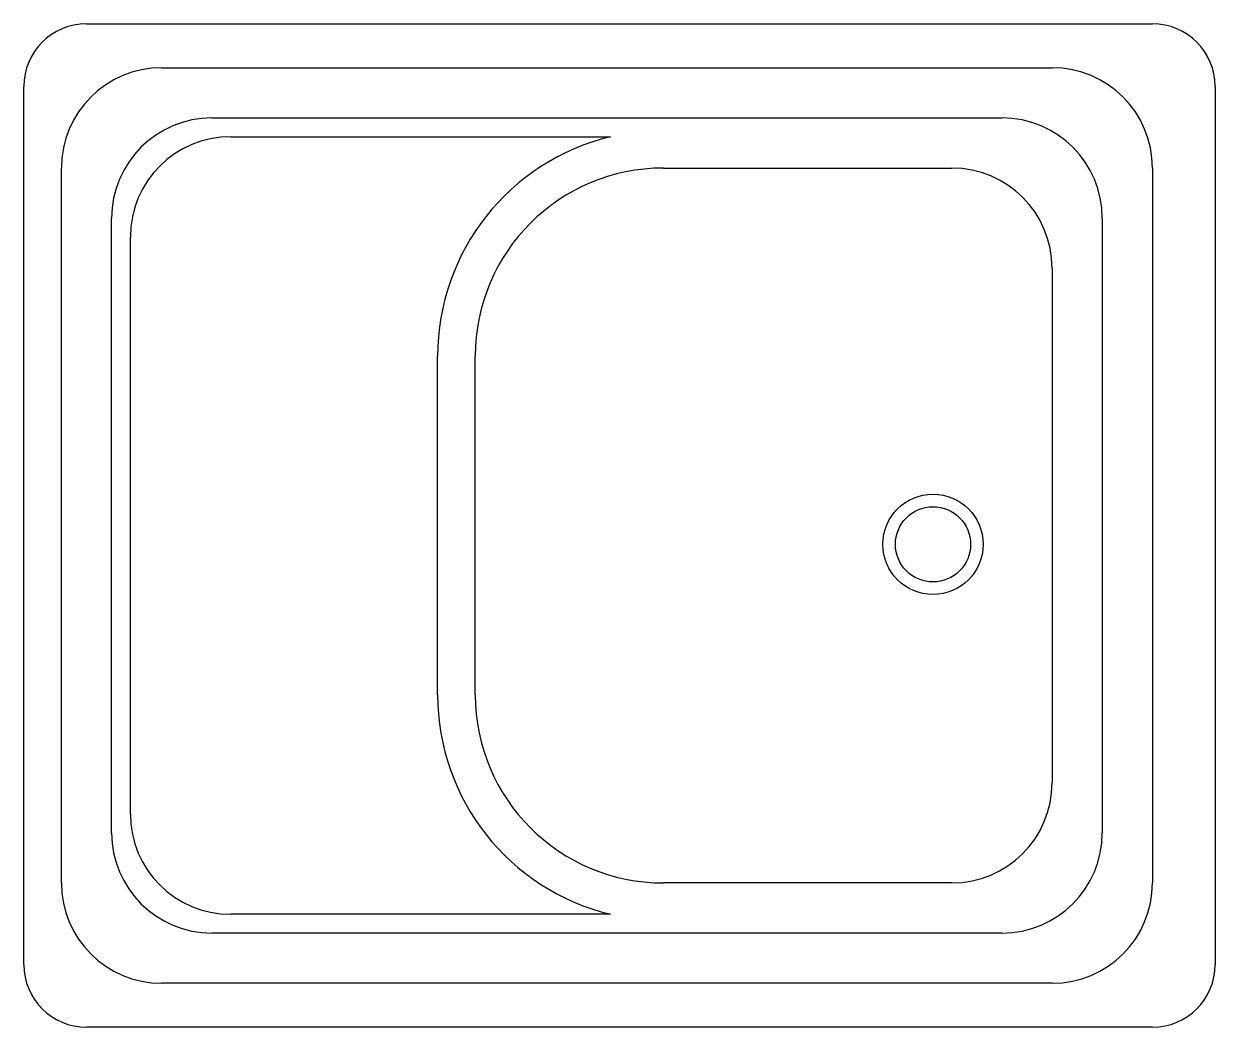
# Model space of a CAD drawing. Extents: x 0 to 95, y 0 to 80.
import ezdxf

# ---------------------------------------------------------------- set-up
doc = ezdxf.new("R2010")
doc.units = 0
doc.header["$LTSCALE"] = 5
doc.header["$MEASUREMENT"] = 0
doc.layers.get('0').update_dxf_attribs({"linetype": 'CONTINUOUS'})

msp = doc.modelspace()

# ---------------------------------------------------------------- linework, layer by layer
at = {"color": 0, "linetype": 'ByBlock'}
for p, q in [((5, 80), (90, 80)), ((11, 76.5), (82, 76.5)), ((0, 5), (0, 75)), ((95, 75), (95, 5)), ((15, 72.5), (78, 72.5)), ((16.5, 71), (46.787, 71)), ((3, 11.5), (3, 68.5)), ((51, 68.5), (74, 68.5)), ((90, 68.5), (90, 11.5)), ((7, 15.5), (7, 64.5)), ((86, 64.5), (86, 15.5)), ((8.5, 17), (8.5, 63)), ((82, 60.5), (82, 19.5)), ((33, 26.5), (33, 53.5)), ((36, 26.5), (36, 53.5)), ((74, 11.5), (51, 11.5)), ((46.787, 9), (16.5, 9)), ((78, 7.5), (15, 7.5)), ((82, 3.5), (11, 3.5)), ((90, 0), (5, 0))]:
    msp.add_line(p, q, dxfattribs=at)
for radius in [4, 3]:
    msp.add_circle((72.5, 38.5), radius, dxfattribs=at)
for centre, radius, start, end in [((5, 75), 5, 90, 180), ((90, 75), 5, 0, 90), ((11, 68.5), 8, 90, 180), ((82, 68.5), 8, 0, 90), ((15, 64.5), 8, 90, 180), ((78, 64.5), 8, 0, 90), ((16.5, 63), 8, 90, 180), ((51, 53.5), 18, 103.5362, 180), ((51, 53.5), 15, 90, 180), ((74, 60.5), 8, 0, 90), ((51, 26.5), 18, 180, 256.4638), ((51, 26.5), 15, 180, 270), ((74, 19.5), 8, 270, 0), ((16.5, 17), 8, 180, 270), ((15, 15.5), 8, 180, 270), ((78, 15.5), 8, 270, 0), ((11, 11.5), 8, 180, 270), ((82, 11.5), 8, 270, 0), ((5, 5), 5, 180, 270), ((90, 5), 5, 270, 0)]:
    msp.add_arc(centre, radius, start, end, dxfattribs=at)

doc.saveas('drawing.dxf')
